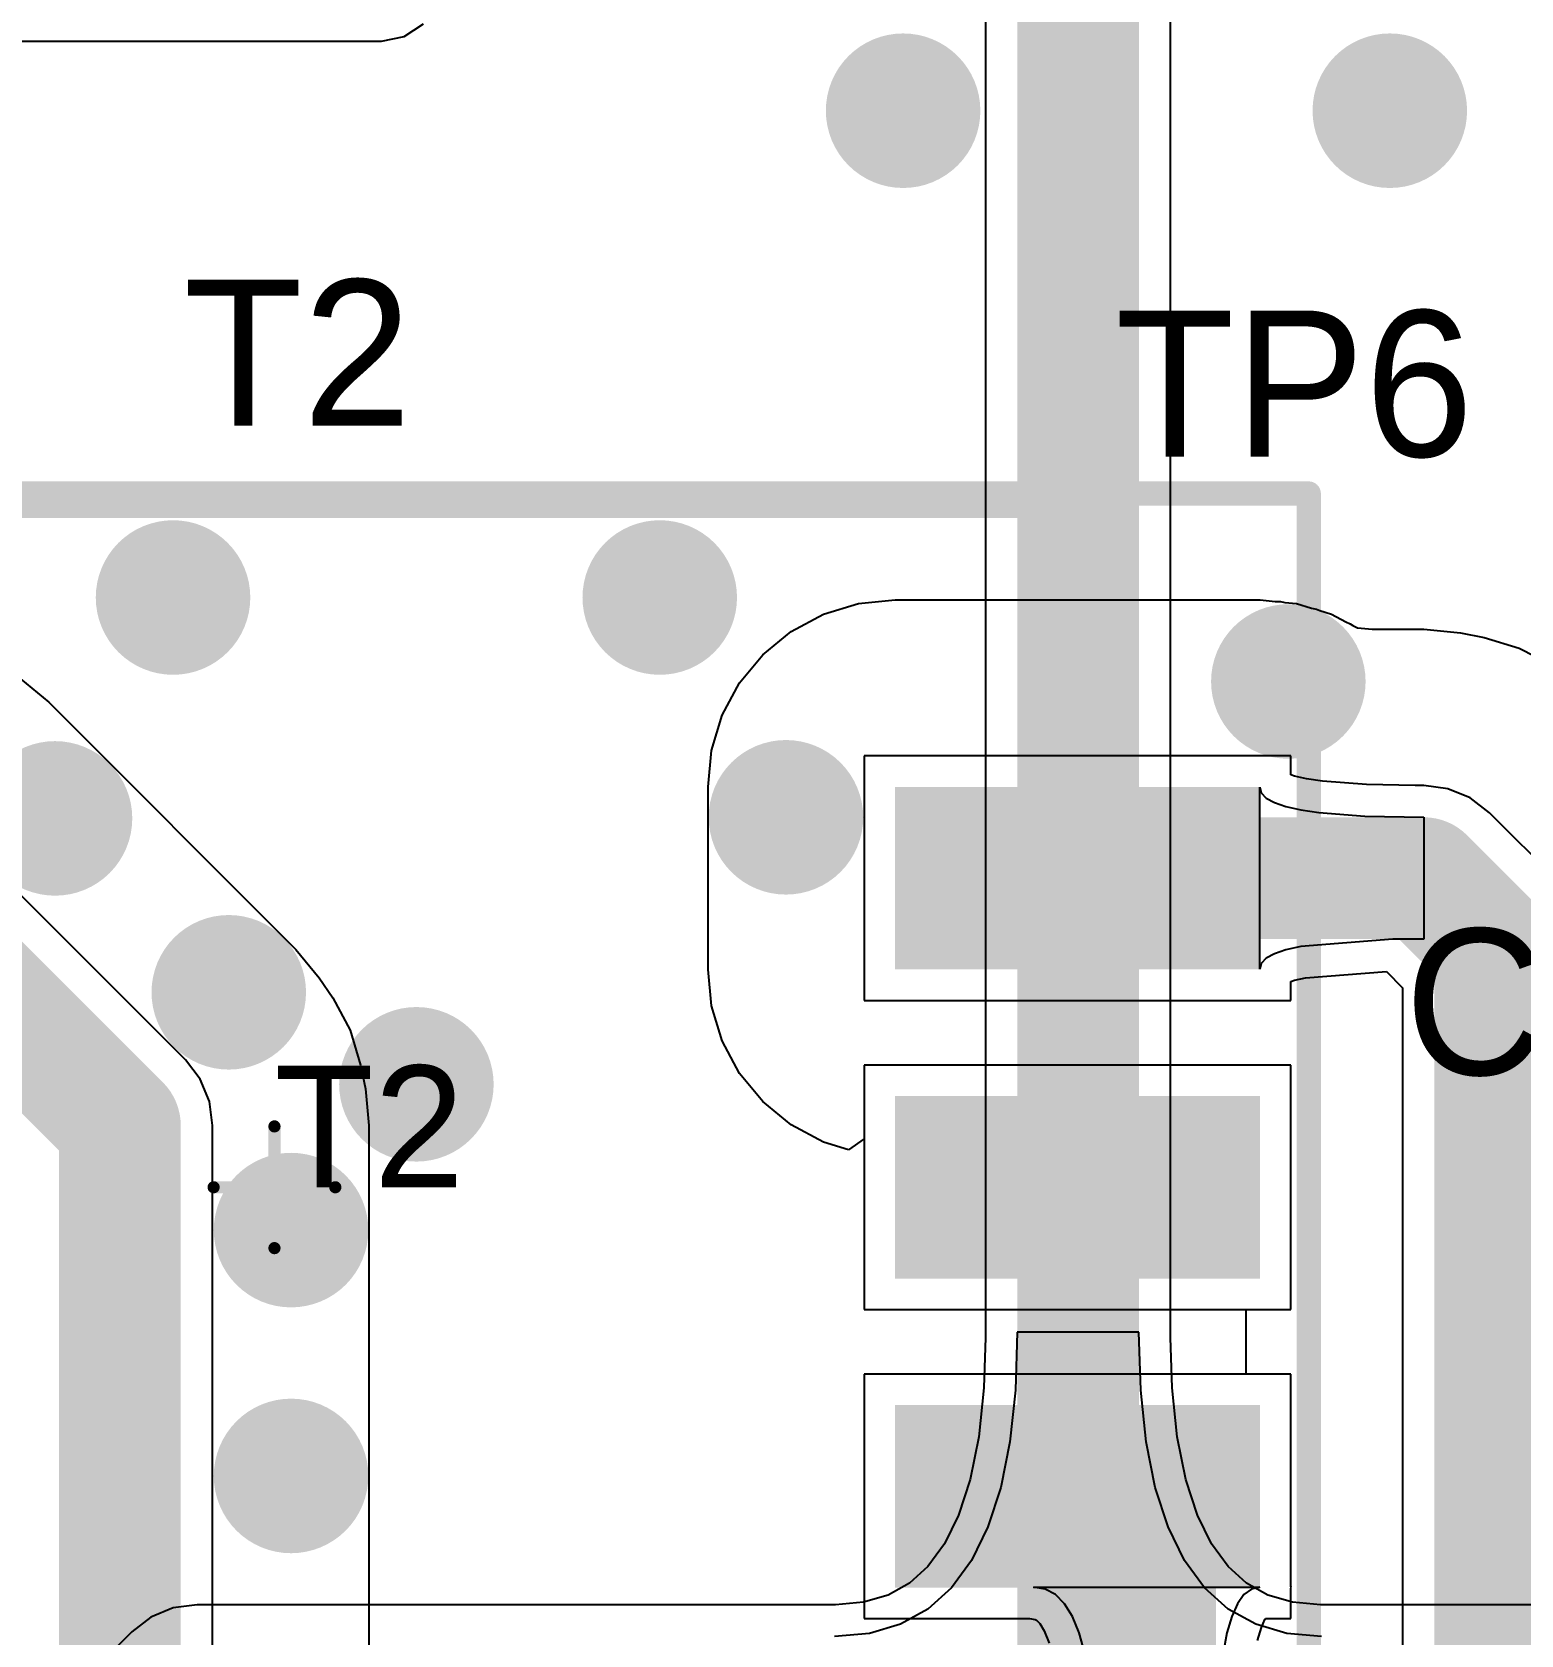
# Model space of a CAD drawing. Header units: millimetres. Extents: x 38.3 to 116.8, y 314 to 397.1.
# Drawn here: x 58.84 to 71.08, y 339.48 to 352.65 of the extents above; entities that cross this region are included whole.
import ezdxf

# ---------------------------------------------------------------- set-up
doc = ezdxf.new("R2010")
doc.units = ezdxf.units.MM
for name, color, linetype in [('BottomLayer', 5, 'Continuous'), ('Mechanical13', 56, 'Continuous'), ('Mechanical15', 56, 'Continuous'), ('Mechanical16', 56, 'Continuous'), ('Mechanical5', 56, 'Continuous'), ('MultiLayer', 9, 'Continuous'), ('TopLayer', 1, 'Continuous'), ('TopOverlay', 2, 'Continuous'), ('TopPaste', 8, 'Continuous'), ('TopSolder', 216, 'Continuous'), ('ViaHoleLayer', 16, 'Continuous')]:
    doc.layers.add(name, color=color, linetype=linetype)

# ---------------------------------------------------------------- blocks, each defined once
blk = doc.blocks.new('SM_LP_5001_66')
at = {"layer": 'Mechanical13', "const_width": 0.2}
for points in [[(-6.4, -5.6), (-6.4, 5.6)], [(-6.4, 5.6), (6.4, 5.6)], [(6.4, -5.6), (6.4, 5.6)], [(-6.4, -5.6), (6.4, -5.6)]]:
    blk.add_lwpolyline(points, dxfattribs=at)
at = {"layer": 'Mechanical13', "const_width": 0.1}
for points in [[(-6.45, 5.6, 1), (-6.35, 5.6, 1)], [(-6.45, 5.6, 1), (-6.35, 5.6, 1)], [(6.35, 5.6, 1), (6.45, 5.6, 1)], [(6.35, 5.6, 1), (6.45, 5.6, 1)], [(-6.45, -5.6, 1), (-6.35, -5.6, 1)], [(-6.45, -5.6, 1), (-6.35, -5.6, 1)], [(6.35, -5.6, 1), (6.45, -5.6, 1)], [(6.35, -5.6, 1), (6.45, -5.6, 1)]]:
    blk.add_lwpolyline(points, format="xyb", close=True, dxfattribs=at)
at = {"layer": 'Mechanical15', "const_width": 0.2}
for points in [[(-8.5, -5.7), (-8.5, 5.7)], [(-8.5, 5.7), (8.5, 5.7)], [(8.5, -5.7), (8.5, 5.7)], [(-8.5, -5.7), (8.5, -5.7)]]:
    blk.add_lwpolyline(points, dxfattribs=at)
at = {"layer": 'Mechanical15', "const_width": 0.1}
for points in [[(-8.55, 5.7, 1), (-8.45, 5.7, 1)], [(-8.55, 5.7, 1), (-8.45, 5.7, 1)], [(8.45, 5.7, 1), (8.55, 5.7, 1)], [(8.45, 5.7, 1), (8.55, 5.7, 1)], [(-8.55, -5.7, 1), (-8.45, -5.7, 1)], [(-8.55, -5.7, 1), (-8.45, -5.7, 1)], [(8.45, -5.7, 1), (8.55, -5.7, 1)], [(8.45, -5.7, 1), (8.55, -5.7, 1)]]:
    blk.add_lwpolyline(points, format="xyb", close=True, dxfattribs=at)
at = {"layer": 'Mechanical16', "const_width": 0.1}
for points in [[(0, -0.5), (0, 0.5)], [(-0.5, 0), (0.5, 0)]]:
    blk.add_lwpolyline(points, dxfattribs=at)
at = {"layer": 'Mechanical16', "const_width": 0.05}
for points in [[(-0.025, 0.5, 1), (0.025, 0.5, 1)], [(-0.525, 0, 1), (-0.475, 0, 1)], [(0.475, 0, 1), (0.525, 0, 1)], [(-0.025, -0.5, 1), (0.025, -0.5, 1)]]:
    blk.add_lwpolyline(points, format="xyb", close=True, dxfattribs=at)
at = {"layer": 'Mechanical5', "const_width": 0.2}
for points in [[(-8.5, -5.7), (-8.5, 5.7)], [(-7.95, 5.7), (7.95, 5.7)], [(8.5, -5.7), (8.5, 5.7)], [(-7.95, -5.7), (7.95, -5.7)]]:
    blk.add_lwpolyline(points, dxfattribs=at)
at = {"layer": 'Mechanical5', "const_width": 0.1}
for points in [[(-8.55, 5.7, 1), (-8.45, 5.7, 1)], [(-8, 5.7, 1), (-7.9, 5.7, 1)], [(7.9, 5.7, 1), (8, 5.7, 1)], [(8.45, 5.7, 1), (8.55, 5.7, 1)], [(-8.55, -5.7, 1), (-8.45, -5.7, 1)], [(-8, -5.7, 1), (-7.9, -5.7, 1)], [(7.9, -5.7, 1), (8, -5.7, 1)], [(8.45, -5.7, 1), (8.55, -5.7, 1)]]:
    blk.add_lwpolyline(points, format="xyb", close=True, dxfattribs=at)
at = {"layer": 'TopLayer'}
for points in [[(-8.1, 1.79), (-5.1, 1.79), (-8.1, 3.29), (-5.1, 3.29)], [(5.1, 1.79), (8.1, 1.79), (5.1, 3.29), (8.1, 3.29)], [(-8.1, -0.75), (-5.1, -0.75), (-8.1, 0.75), (-5.1, 0.75)], [(5.1, -0.75), (8.1, -0.75), (5.1, 0.75), (8.1, 0.75)], [(-8.1, -3.29), (-5.1, -3.29), (-8.1, -1.79), (-5.1, -1.79)], [(5.1, -3.29), (8.1, -3.29), (5.1, -1.79), (8.1, -1.79)]]:
    blk.add_solid(points, dxfattribs=at)
at = {"layer": 'TopOverlay', "const_width": 0.2}
for points in [[(-6.4, 3.4), (-6.4, 5.6)], [(-6.4, 5.6), (6.4, 5.6)], [(6.4, 3.4), (6.4, 5.6)], [(-6.4, 0.85), (-6.4, 1.7)], [(6.4, 0.85), (6.4, 1.7)], [(-6.4, -1.75), (-6.4, -0.8)], [(6.4, -1.75), (6.4, -0.8)], [(-6.4, -5.6), (-6.4, -3.4)], [(6.4, -5.6), (6.4, -3.4)], [(-6.4, -5.6), (6.4, -5.6)]]:
    blk.add_lwpolyline(points, dxfattribs=at)
at = {"layer": 'TopOverlay'}
for points, const_width in [([(-6.45, 5.6, 1), (-6.35, 5.6, 1)], 0.1), ([(-6.45, 5.6, 1), (-6.35, 5.6, 1)], 0.1), ([(6.35, 5.6, 1), (6.45, 5.6, 1)], 0.1), ([(6.35, 5.6, 1), (6.45, 5.6, 1)], 0.1), ([(-5.463, 4.699, 1), (-5.713, 4.699, 1)], 0.25), ([(-5.776, 4.699, 1), (-5.651, 4.699, 1)], 0.125), ([(-5.525, 4.699, 1), (-5.4, 4.699, 1)], 0.125), ([(-6.45, 3.4, 1), (-6.35, 3.4, 1)], 0.1), ([(6.35, 3.4, 1), (6.45, 3.4, 1)], 0.1), ([(-6.45, 1.7, 1), (-6.35, 1.7, 1)], 0.1), ([(6.35, 1.7, 1), (6.45, 1.7, 1)], 0.1), ([(-6.45, 0.85, 1), (-6.35, 0.85, 1)], 0.1), ([(6.35, 0.85, 1), (6.45, 0.85, 1)], 0.1), ([(-6.45, -0.8, 1), (-6.35, -0.8, 1)], 0.1), ([(6.35, -0.8, 1), (6.45, -0.8, 1)], 0.1), ([(-6.45, -1.75, 1), (-6.35, -1.75, 1)], 0.1), ([(6.35, -1.75, 1), (6.45, -1.75, 1)], 0.1), ([(-6.45, -3.4, 1), (-6.35, -3.4, 1)], 0.1), ([(6.35, -3.4, 1), (6.45, -3.4, 1)], 0.1), ([(-6.45, -5.6, 1), (-6.35, -5.6, 1)], 0.1), ([(-6.45, -5.6, 1), (-6.35, -5.6, 1)], 0.1), ([(6.35, -5.6, 1), (6.45, -5.6, 1)], 0.1), ([(6.35, -5.6, 1), (6.45, -5.6, 1)], 0.1)]:
    blk.add_lwpolyline(points, format="xyb", close=True, dxfattribs=dict(at, const_width=const_width))
at = {"layer": 'TopPaste'}
for points in [[(-8.1, 1.79), (-5.1, 1.79), (-8.1, 3.29), (-5.1, 3.29)], [(5.1, 1.79), (8.1, 1.79), (5.1, 3.29), (8.1, 3.29)], [(-8.1, -0.75), (-5.1, -0.75), (-8.1, 0.75), (-5.1, 0.75)], [(5.1, -0.75), (8.1, -0.75), (5.1, 0.75), (8.1, 0.75)], [(-8.1, -3.29), (-5.1, -3.29), (-8.1, -1.79), (-5.1, -1.79)], [(5.1, -3.29), (8.1, -3.29), (5.1, -1.79), (8.1, -1.79)]]:
    blk.add_solid(points, dxfattribs=at)
at = {"layer": 'TopSolder'}
for points in [[(-8.1, 1.79), (-5.1, 1.79), (-8.1, 3.29), (-5.1, 3.29)], [(5.1, 1.79), (8.1, 1.79), (5.1, 3.29), (8.1, 3.29)], [(-8.1, -0.75), (-5.1, -0.75), (-8.1, 0.75), (-5.1, 0.75)], [(5.1, -0.75), (8.1, -0.75), (5.1, 0.75), (8.1, 0.75)], [(-8.1, -3.29), (-5.1, -3.29), (-8.1, -1.79), (-5.1, -1.79)], [(5.1, -3.29), (8.1, -3.29), (5.1, -1.79), (8.1, -1.79)]]:
    blk.add_solid(points, dxfattribs=at)
at = {"layer": 'Mechanical5'}
blk.add_text('T2', height=1, dxfattribs=at).set_placement((0, 0))

msp = doc.modelspace()

# ---------------------------------------------------------------- linework, layer by layer
at = {"layer": 'BottomLayer'}
for p, q in [((66.676, 356.235), (66.676, 341.919)), ((68.198, 341.919), (68.198, 355.92)), ((61.899, 352.609), (62.058, 352.715)), ((61.712, 352.572), (61.899, 352.609)), ((44.323, 352.572), (61.712, 352.572)), ((66.676, 341.919), (66.663, 341.506)), ((66.937, 341.963), (66.922, 341.488)), ((67.937, 341.963), (66.937, 341.963)), ((67.952, 341.488), (67.937, 341.963)), ((68.211, 341.506), (68.198, 341.919)), ((66.663, 341.506), (66.621, 341.102)), ((66.922, 341.488), (66.877, 341.063)), ((67.997, 341.063), (67.952, 341.488)), ((68.253, 341.102), (68.211, 341.506)), ((66.621, 341.102), (66.551, 340.753)), ((66.877, 341.063), (66.802, 340.688)), ((68.072, 340.688), (67.997, 341.063)), ((68.323, 340.753), (68.253, 341.102)), ((66.551, 340.753), (66.456, 340.46)), ((68.418, 340.46), (68.323, 340.753)), ((66.802, 340.688), (66.697, 340.363)), ((68.177, 340.363), (68.072, 340.688)), ((66.456, 340.46), (66.34, 340.223)), ((66.697, 340.363), (66.562, 340.088)), ((68.312, 340.088), (68.177, 340.363)), ((68.534, 340.223), (68.418, 340.46)), ((66.34, 340.223), (66.204, 340.038)), ((68.67, 340.038), (68.534, 340.223)), ((66.562, 340.088), (66.397, 339.863)), ((68.477, 339.863), (68.312, 340.088)), ((66.204, 340.038), (66.051, 339.9)), ((68.823, 339.9), (68.67, 340.038)), ((66.051, 339.9), (65.876, 339.803)), ((66.397, 339.863), (66.202, 339.688)), ((68.672, 339.688), (68.477, 339.863)), ((68.998, 339.803), (68.823, 339.9)), ((60.001, 339.698), (59.818, 339.622)), ((60.198, 339.724), (60.001, 339.698)), ((65.443, 339.724), (60.198, 339.724)), ((65.674, 339.744), (65.443, 339.724)), ((65.876, 339.803), (65.674, 339.744)), ((66.202, 339.688), (65.977, 339.563)), ((68.897, 339.563), (68.672, 339.688)), ((69.2, 339.744), (68.998, 339.803)), ((69.431, 339.724), (69.2, 339.744)), ((95.534, 339.724), (69.431, 339.724)), ((59.818, 339.622), (59.66, 339.501)), ((65.977, 339.563), (65.722, 339.488)), ((69.152, 339.488), (68.897, 339.563)), ((59.66, 339.501), (56.739, 336.58)), ((65.722, 339.488), (65.437, 339.463)), ((69.437, 339.463), (69.152, 339.488))]:
    msp.add_line(p, q, dxfattribs=at)
at = {"layer": 'BottomLayer', "const_width": 1}
msp.add_lwpolyline([(67.437, 338.963), (67.437, 356.235)], dxfattribs=at)
at = {"layer": 'BottomLayer', "const_width": 0.635}
for points in [[(65.682, 352, 1), (66.317, 352, 1)], [(69.682, 352, 1), (70.317, 352, 1)], [(59.682, 348, 1), (60.317, 348, 1)], [(63.682, 348, 1), (64.317, 348, 1)], [(68.848, 347.31, 1), (69.483, 347.31, 1)], [(58.712, 346.185, 1), (59.347, 346.185, 1)], [(64.719, 346.194, 1), (65.354, 346.194, 1)], [(60.14, 344.756, 1), (60.775, 344.756, 1)], [(61.682, 344, 1), (62.317, 344, 1)], [(60.652, 342.802, 1), (61.287, 342.802, 1)], [(60.652, 340.782, 1), (61.287, 340.782, 1)]]:
    msp.add_lwpolyline(points, format="xyb", close=True, dxfattribs=at)
at = {"layer": 'MultiLayer', "const_width": 0.635}
for points in [[(65.682, 352, 1), (66.317, 352, 1)], [(69.682, 352, 1), (70.317, 352, 1)], [(59.682, 348, 1), (60.317, 348, 1)], [(63.682, 348, 1), (64.317, 348, 1)], [(68.848, 347.31, 1), (69.483, 347.31, 1)], [(58.712, 346.185, 1), (59.347, 346.185, 1)], [(64.719, 346.194, 1), (65.354, 346.194, 1)], [(60.14, 344.756, 1), (60.775, 344.756, 1)], [(61.682, 344, 1), (62.317, 344, 1)], [(60.652, 342.802, 1), (61.287, 342.802, 1)], [(60.652, 340.782, 1), (61.287, 340.782, 1)]]:
    msp.add_lwpolyline(points, format="xyb", close=True, dxfattribs=at)
at = {"layer": 'TopLayer'}
for p, q in [((65.633, 347.951), (65.933, 347.98)), ((65.933, 347.98), (68.933, 347.98)), ((68.933, 347.98), (69.056, 347.968)), ((65.079, 347.722), (65.345, 347.864)), ((65.345, 347.864), (65.633, 347.951)), ((69.056, 347.968), (69.102, 347.968)), ((69.102, 347.968), (69.136, 347.96)), ((69.136, 347.96), (69.233, 347.951)), ((69.233, 347.951), (69.357, 347.913)), ((69.357, 347.913), (69.397, 347.905)), ((69.397, 347.905), (69.425, 347.893)), ((69.425, 347.893), (69.521, 347.864)), ((69.521, 347.864), (69.639, 347.8)), ((64.847, 347.53), (65.079, 347.722)), ((69.639, 347.8), (69.674, 347.785)), ((69.674, 347.785), (69.696, 347.77)), ((69.696, 347.77), (69.734, 347.75)), ((69.734, 347.75), (69.855, 347.74)), ((69.855, 347.74), (70.28, 347.74)), ((70.28, 347.74), (70.58, 347.711)), ((70.58, 347.711), (70.775, 347.672)), ((70.775, 347.672), (71.063, 347.585)), ((71.063, 347.585), (71.196, 347.514)), ((64.655, 347.298), (64.847, 347.53)), ((58.745, 347.332), (58.978, 347.141)), ((64.513, 347.032), (64.655, 347.298)), ((58.978, 347.141), (61.01, 345.109)), ((64.426, 346.744), (64.513, 347.032)), ((64.397, 346.444), (64.426, 346.744)), ((68.92, 346.698), (65.679, 346.698)), ((65.679, 346.698), (65.679, 344.69)), ((68.92, 346.698), (65.679, 346.698)), ((65.679, 346.698), (65.679, 344.69)), ((68.93, 346.7), (68.92, 346.698)), ((68.93, 346.7), (68.92, 346.698)), ((68.94, 346.698), (68.93, 346.7)), ((68.94, 346.698), (68.93, 346.7)), ((68.956, 346.698), (68.94, 346.698)), ((68.956, 346.698), (68.94, 346.698)), ((68.959, 346.698), (68.956, 346.698)), ((68.959, 346.698), (68.956, 346.698)), ((68.96, 346.698), (68.959, 346.698)), ((68.96, 346.698), (68.959, 346.698)), ((69.187, 346.698), (68.96, 346.698)), ((69.187, 346.698), (68.96, 346.698)), ((69.187, 346.542), (69.187, 346.698)), ((69.187, 346.542), (69.187, 346.698)), ((69.216, 346.533), (69.187, 346.542)), ((69.216, 346.533), (69.187, 346.542)), ((69.315, 346.51), (69.216, 346.533)), ((69.315, 346.51), (69.216, 346.533)), ((64.397, 344.944), (64.397, 346.444)), ((68.93, 344.947), (68.93, 346.441)), ((68.93, 346.441), (68.943, 346.394)), ((68.943, 346.394), (68.984, 346.352)), ((69.445, 346.491), (69.315, 346.51)), ((69.445, 346.491), (69.315, 346.51)), ((69.807, 346.463), (69.445, 346.491)), ((69.807, 346.463), (69.445, 346.491)), ((70.207, 346.455), (69.807, 346.463)), ((70.207, 346.455), (69.807, 346.463)), ((70.28, 346.455), (70.207, 346.455)), ((70.28, 346.455), (70.207, 346.455)), ((70.477, 346.429), (70.28, 346.455)), ((70.477, 346.429), (70.28, 346.455)), ((70.66, 346.353), (70.477, 346.429)), ((70.66, 346.353), (70.477, 346.429)), ((68.984, 346.352), (69.051, 346.315)), ((69.051, 346.315), (69.146, 346.283)), ((69.146, 346.283), (69.268, 346.256)), ((70.818, 346.232), (70.66, 346.353)), ((70.818, 346.232), (70.66, 346.353)), ((60.101, 344.2), (58.069, 346.232)), ((60.101, 344.2), (58.069, 346.232)), ((69.268, 346.256), (69.416, 346.234)), ((69.416, 346.234), (69.794, 346.204)), ((69.794, 346.204), (70.28, 346.194)), ((70.28, 346.194), (70.28, 345.194)), ((71.404, 345.646), (70.818, 346.232)), ((71.404, 345.646), (70.818, 346.232)), ((61.01, 345.109), (61.201, 344.876)), ((69.146, 345.105), (69.051, 345.073)), ((69.268, 345.132), (69.146, 345.105)), ((70.024, 345.192), (69.268, 345.132)), ((70.28, 345.194), (70.024, 345.192)), ((64.426, 344.644), (64.397, 344.944)), ((68.943, 344.994), (68.93, 344.947)), ((68.984, 345.036), (68.943, 344.994)), ((69.051, 345.073), (68.984, 345.036)), ((61.201, 344.876), (61.312, 344.711)), ((69.187, 344.846), (69.216, 344.855)), ((69.187, 344.846), (69.216, 344.855)), ((69.187, 344.69), (69.187, 344.846)), ((69.187, 344.69), (69.187, 344.846)), ((69.216, 344.855), (69.306, 344.876)), ((69.216, 344.855), (69.306, 344.876)), ((69.306, 344.876), (69.971, 344.928)), ((69.306, 344.876), (69.971, 344.928)), ((69.971, 344.928), (70.105, 344.793)), ((69.971, 344.928), (70.105, 344.793)), ((61.312, 344.711), (61.454, 344.445)), ((65.679, 344.69), (68.92, 344.69)), ((65.679, 344.69), (68.92, 344.69)), ((68.92, 344.69), (68.93, 344.688)), ((68.92, 344.69), (68.93, 344.688)), ((68.93, 344.688), (68.94, 344.69)), ((68.93, 344.688), (68.94, 344.69)), ((68.94, 344.69), (68.956, 344.69)), ((68.94, 344.69), (68.956, 344.69)), ((68.956, 344.69), (68.959, 344.69)), ((68.956, 344.69), (68.959, 344.69)), ((68.959, 344.69), (68.96, 344.69)), ((68.959, 344.69), (68.96, 344.69)), ((68.96, 344.69), (69.187, 344.69)), ((68.96, 344.69), (69.187, 344.69)), ((70.105, 344.793), (70.105, 338.533)), ((70.105, 344.793), (70.105, 338.533)), ((64.513, 344.356), (64.426, 344.644)), ((61.454, 344.445), (61.454, 344.445)), ((61.454, 344.445), (61.541, 344.157)), ((64.655, 344.09), (64.513, 344.356)), ((60.222, 344.042), (60.101, 344.2)), ((60.222, 344.042), (60.101, 344.2)), ((61.541, 344.157), (61.58, 343.962)), ((69.187, 344.158), (65.679, 344.158)), ((65.679, 344.158), (65.679, 342.15)), ((69.187, 344.158), (65.679, 344.158)), ((65.679, 344.158), (65.679, 343.551)), ((69.187, 342.15), (69.187, 344.158)), ((69.187, 342.15), (69.187, 344.158)), ((60.298, 343.859), (60.222, 344.042)), ((60.298, 343.859), (60.222, 344.042)), ((64.847, 343.858), (64.655, 344.09)), ((61.58, 343.962), (61.609, 343.662)), ((60.324, 343.662), (60.298, 343.859)), ((60.324, 343.662), (60.298, 343.859)), ((65.079, 343.666), (64.847, 343.858)), ((60.324, 338.389), (60.324, 343.662)), ((60.324, 338.389), (60.324, 343.662)), ((61.609, 343.662), (61.609, 338.922)), ((65.345, 343.524), (65.079, 343.666)), ((65.552, 343.462), (65.345, 343.524)), ((65.679, 343.551), (65.552, 343.462)), ((65.679, 342.15), (69.187, 342.15)), ((68.82, 341.618), (68.82, 342.15)), ((68.82, 342.15), (69.187, 342.15)), ((69.187, 341.618), (65.679, 341.618)), ((65.679, 341.618), (65.679, 339.61)), ((69.187, 341.618), (68.82, 341.618)), ((69.187, 339.877), (69.187, 341.618)), ((69.187, 339.877), (69.187, 341.618)), ((67.167, 339.852), (67.072, 339.867)), ((67.072, 339.867), (68.93, 339.867)), ((67.252, 339.807), (67.167, 339.852)), ((67.327, 339.732), (67.252, 339.807)), ((68.801, 339.807), (68.747, 339.732)), ((68.862, 339.852), (68.801, 339.807)), ((68.93, 339.867), (68.862, 339.852)), ((69.189, 339.867), (69.187, 339.877)), ((69.189, 339.867), (69.187, 339.877)), ((69.187, 339.857), (69.189, 339.867)), ((69.187, 339.857), (69.189, 339.867)), ((69.187, 339.61), (69.187, 339.857)), ((69.187, 339.61), (69.187, 339.857)), ((67.392, 339.627), (67.327, 339.732)), ((68.747, 339.732), (68.701, 339.627)), ((65.679, 339.61), (67.039, 339.61)), ((67.039, 339.61), (67.084, 339.603)), ((67.084, 339.603), (67.096, 339.596)), ((67.096, 339.596), (67.123, 339.57)), ((67.123, 339.57), (67.16, 339.509)), ((67.447, 339.492), (67.392, 339.627)), ((68.701, 339.627), (68.661, 339.492)), ((68.945, 339.538), (68.973, 339.603)), ((68.945, 339.538), (68.973, 339.603)), ((68.973, 339.603), (68.979, 339.61)), ((68.973, 339.603), (68.979, 339.61)), ((68.979, 339.61), (69.187, 339.61)), ((68.979, 339.61), (69.187, 339.61)), ((67.16, 339.509), (67.201, 339.409)), ((67.492, 339.327), (67.447, 339.492)), ((68.661, 339.492), (68.629, 339.327)), ((68.913, 339.431), (68.945, 339.538)), ((68.913, 339.431), (68.945, 339.538))]:
    msp.add_line(p, q, dxfattribs=at)
for points, const_width in [([(65.682, 352, 1), (66.317, 352, 1)], 0.635), ([(69.682, 352, 1), (70.317, 352, 1)], 0.635), ([(59.682, 348, 1), (60.317, 348, 1)], 0.635), ([(63.682, 348, 1), (64.317, 348, 1)], 0.635), ([(68.848, 347.31, 1), (69.483, 347.31, 1)], 0.635), ([(58.712, 346.185, 1), (59.347, 346.185, 1)], 0.635), ([(64.719, 346.194, 1), (65.354, 346.194, 1)], 0.635), ([(67.183, 345.694, 1), (67.683, 345.694, 1)], 0.5), ([(70.03, 345.694, 1), (70.53, 345.694, 1)], 0.5), ([(70.03, 345.694, 1), (70.53, 345.694, 1)], 0.5), ([(70.616, 345.108, 1), (71.116, 345.108, 1)], 0.5), ([(70.616, 345.108, 1), (71.116, 345.108, 1)], 0.5), ([(60.14, 344.756, 1), (60.775, 344.756, 1)], 0.635), ([(61.682, 344, 1), (62.317, 344, 1)], 0.635), ([(59.313, 343.662, 1), (59.813, 343.662, 1)], 0.5), ([(59.313, 343.662, 1), (59.813, 343.662, 1)], 0.5), ([(60.652, 342.802, 1), (61.287, 342.802, 1)], 0.635), ([(60.652, 340.782, 1), (61.287, 340.782, 1)], 0.635), ([(67.183, 340.614, 1), (67.683, 340.614, 1)], 0.5), ([(67.572, 340.614, 1), (68.072, 340.614, 1)], 0.5), ([(67.572, 340.614, 1), (68.072, 340.614, 1)], 0.5), ([(67.822, 340.364, 1), (68.322, 340.364, 1)], 0.5), ([(67.822, 340.364, 1), (68.322, 340.364, 1)], 0.5)]:
    msp.add_lwpolyline(points, format="xyb", close=True, dxfattribs=dict(at, const_width=const_width))
at = {"layer": 'TopLayer', "const_width": 1}
for points in [[(57.531, 345.694), (59.563, 343.662)], [(67.433, 345.694), (70.28, 345.694)], [(70.28, 345.694), (70.866, 345.108)], [(70.866, 338.533), (70.866, 345.108)], [(59.563, 338.074), (59.563, 343.662)], [(67.433, 340.614), (67.822, 340.614)], [(67.822, 340.614), (68.072, 340.364)], [(68.072, 329.184), (68.072, 340.364)]]:
    msp.add_lwpolyline(points, dxfattribs=at)
at = {"layer": 'ViaHoleLayer', "const_width": 0.254}
for points in [[(65.873, 352, 1), (66.127, 352, 1)], [(69.873, 352, 1), (70.127, 352, 1)], [(59.873, 348, 1), (60.127, 348, 1)], [(63.873, 348, 1), (64.127, 348, 1)], [(69.038, 347.31, 1), (69.292, 347.31, 1)], [(58.902, 346.185, 1), (59.156, 346.185, 1)], [(64.909, 346.194, 1), (65.163, 346.194, 1)], [(60.331, 344.756, 1), (60.585, 344.756, 1)], [(61.873, 344, 1), (62.127, 344, 1)], [(60.842, 342.802, 1), (61.096, 342.802, 1)], [(60.842, 340.782, 1), (61.096, 340.782, 1)]]:
    msp.add_lwpolyline(points, format="xyb", close=True, dxfattribs=at)

# ---------------------------------------------------------------- block references
at = {"rotation": 360}
msp.add_blockref('SM_LP_5001_66', (60.833, 343.154), dxfattribs=at)

# ---------------------------------------------------------------- texts
at = {"layer": 'TopOverlay'}
for s, p in [('T2', (60.087, 349.412)), ('TP6', (67.743, 349.158)), ('C5', (70.12, 344.078))]:
    msp.add_text(s, height=1.2, dxfattribs=at).set_placement(p)

doc.saveas('drawing.dxf')
